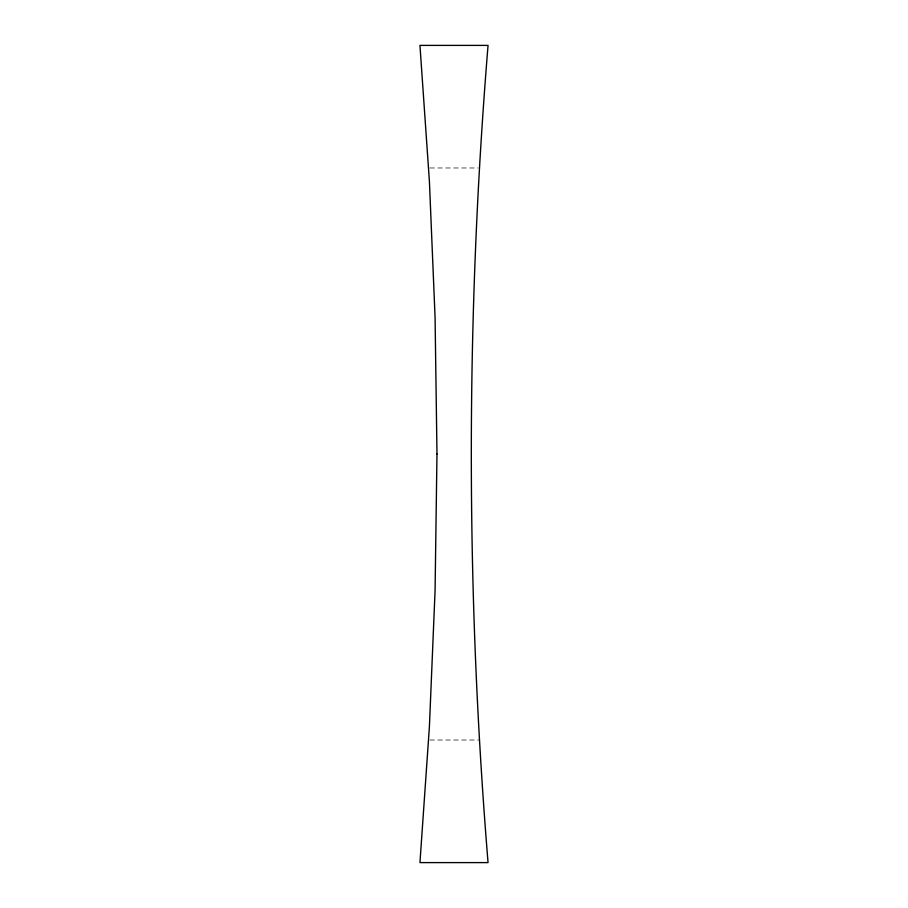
<?xml version="1.0" encoding="UTF-8"?>
<svg xmlns="http://www.w3.org/2000/svg" width="908" height="908" viewBox="0 0 908 908"><rect width="100%" height="100%" fill="white"/><g stroke="black" fill="none" stroke-linecap="round" stroke-linejoin="round"><path stroke-width="0.68" stroke-dasharray="4.54 3.41" d="M429.893 167.98L478.107 167.98M429.893 740.02L479.526 740.02"/><path stroke-width="1.36" d="M436.975 454L435.08 590.404L429.405 726.65L419.95 862.6L488.05 862.6C465.747 590.779 465.747 317.221 488.05 45.4L419.95 45.4L429.405 181.35L435.08 317.596L436.975 454"/></g></svg>
